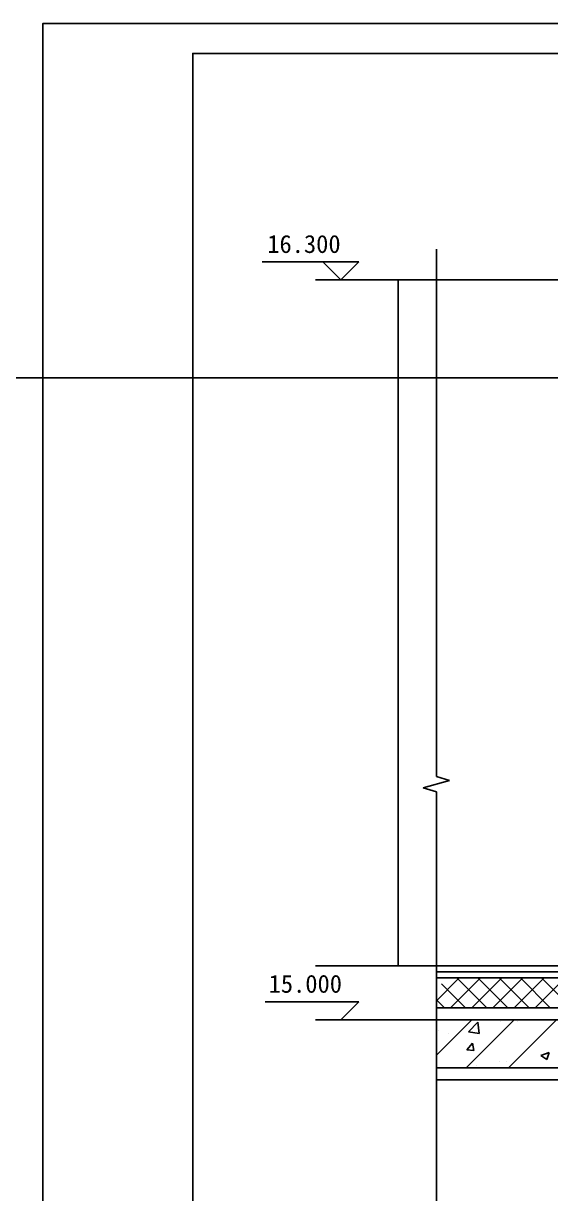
# Model space of a CAD drawing. Header units: metres. Extents: x 338339 to 1133840, y -479113 to 96125.
# Drawn here: x 382344 to 391141, y -242491 to -222971 of the extents above; entities that cross this region are included whole.
import ezdxf

# ---------------------------------------------------------------- set-up
doc = ezdxf.new("R2010")
doc.units = ezdxf.units.M
for name, color, linetype in [('OTHER', 7, 'Continuous'), ('PUB_DIM', 3, 'Continuous'), ('PUB_TITLE', 4, 'Continuous')]:
    doc.layers.add(name, color=color, linetype=linetype)
doc.dimstyles.get("Standard").update_dxf_attribs({"dimtxt": 2.5, "dimasz": 2.5, "dimexe": 1.25, "dimexo": 0.625, "dimtad": 1, "dimcen": 2.5, "dimazin": 3, "dimtfac": 1, "dimtmove": 0, "dimatfit": 3})

# ---------------------------------------------------------------- blocks, each defined once
blk = doc.blocks.new('*D405')
for p, q in [((388596.84, -227249.8), (388596.84, -232970.22)), ((388596.59, -232970.22), (388596.34, -232970.22)), ((388596.84, -238690.65), (388596.84, -232970.22)), ((388596.84, -232970.22), (388596.84, -232970.22)), ((388597.09, -232970.22), (388597.34, -232970.22))]:
    blk.add_line(p, q)
at = {"layer": 'Defpoints'}
for p in [(388596.84, -227249.8), (388596.84, -232970.22), (388596.84, -238690.65)]:
    blk.add_point(p, dxfattribs=at)
at = {"layer": 'PUB_DIM', "insert": (388596.84, -232969.095), "char_height": 1, "attachment_point": 5}
blk.add_mtext('1200', dxfattribs=at)

msp = doc.modelspace()

# ---------------------------------------------------------------- linework, layer by layer
for p, q in [((389234.46, -227249.8), (387218.54, -227249.8)), ((389234.46, -227249.8), (393794.91, -227249.8)), ((381275.01, -228885.51), (396385.18, -228885.51)), ((389234.46, -238690.65), (387218.54, -238690.65)), ((389234.46, -238890.65), (393994.91, -238890.65)), ((389234.46, -239273.71), (389617.53, -238890.65)), ((389471.08, -239390.65), (389971.08, -238890.65)), ((390075.47, -239390.65), (389575.47, -238890.65)), ((389824.63, -239390.65), (390324.63, -238890.65)), ((390429.02, -239390.65), (389929.02, -238890.65)), ((390178.19, -239390.65), (390678.19, -238890.65)), ((390782.57, -239390.65), (390282.57, -238890.65)), ((390531.74, -239390.65), (391031.74, -238890.65)), ((391136.13, -239390.65), (390636.13, -238890.65)), ((390885.3, -239390.65), (391385.3, -238890.65)), ((391489.68, -239390.65), (390989.68, -238890.65)), ((389721.91, -239390.65), (389321.91, -238990.65)), ((389368.36, -239390.65), (389234.46, -239256.75)), ((389234.46, -239390.65), (393994.91, -239390.65)), ((389234.46, -239590.65), (387218.54, -239590.65)), ((389234.46, -239590.65), (396394.91, -239590.65)), ((389234.46, -240180.82), (389824.63, -239590.65)), ((389731.74, -240390.65), (390531.74, -239590.65)), ((389771.08, -239794.27), (389926.85, -239631.92)), ((389948.89, -239821.95), (389926.79, -239632.01)), ((390313, -239615.43), (390313, -239615.43)), ((390438.85, -240390.65), (391238.85, -239590.65)), ((390595.9, -239620.98), (390595.9, -239620.98)), ((389274.22, -239765.39), (389274.22, -239765.39)), ((389429.53, -239821.19), (389429.53, -239821.19)), ((389771.08, -239794.27), (389948.95, -239821.86)), ((389741.36, -240094.45), (389837.78, -239979.54)), ((389741.36, -240094.45), (389860.9, -240104.91)), ((389860.84, -240105.03), (389837.72, -239979.66)), ((390288.68, -240281.22), (390288.68, -240281.22)), ((390977.27, -240189.16), (391117.3, -240135.41)), ((390977.27, -240189.16), (391076.75, -240256.27)), ((391076.69, -240256.38), (391117.24, -240135.53)), ((389234.46, -240390.65), (393994.91, -240390.65)), ((389907.82, -240360.17), (389907.82, -240360.17)), ((390408.5, -240294.25), (390408.5, -240294.25)), ((389234.46, -240590.65), (393794.91, -240590.65))]:
    msp.add_line(p, q)
for points in [[(389234.46, -238690.65), (393554.91, -238690.65)], [(389234.46, -238790.65), (393654.91, -238790.65)], [(389234.46, -239590.65), (396394.91, -239590.65)], [(396394.91, -239590.65), (396994.91, -239590.65), (396994.91, -240190.65), (396394.91, -240190.65), (396394.91, -242390.65), (393994.91, -242390.65), (393994.91, -240390.65), (389234.46, -240390.65)]]:
    msp.add_lwpolyline(points)
at = {"layer": 'OTHER'}
for p, q in [((389234.46, -226734.28), (389234.46, -235530.33)), ((389454.46, -235600.33), (389014.46, -235720.33)), ((389234.46, -235530.33), (389454.46, -235600.33)), ((389014.46, -235720.33), (389234.46, -235790.33)), ((389234.46, -235790.33), (389234.46, -244886.38))]:
    msp.add_line(p, q, dxfattribs=at)
at = {"layer": 'PUB_DIM'}
for p, q in [((387638.72, -226949.8), (386330.15, -226949.8)), ((387938.72, -226949.8), (387338.72, -226949.8)), ((387338.72, -226949.8), (387638.72, -227249.8)), ((387638.72, -227249.8), (387938.72, -226949.8)), ((387638.72, -239290.65), (386375.86, -239290.65)), ((387938.72, -239290.65), (387338.72, -239290.65)), ((387638.72, -239590.65), (387938.72, -239290.65))]:
    msp.add_line(p, q, dxfattribs=at)
at = {"layer": 'PUB_TITLE'}
for points in [[(382669.81, -252670.62), (382669.81, -222970.62), (424669.81, -222970.62), (424669.81, -252670.62)], [(385169.81, -252170.62), (424169.81, -252170.62), (424169.81, -223470.62), (385169.81, -223470.62)]]:
    msp.add_lwpolyline(points, close=True, dxfattribs=at)

# ---------------------------------------------------------------- texts
at = {"layer": 'PUB_DIM'}
for s, p in [('16.300', (386413.01, -226799.8)), ('15.000', (386435.86, -239140.65))]:
    msp.add_text(s, height=300, dxfattribs=at).set_placement(p)

# ---------------------------------------------------------------- dimensions: what is measured, and where the dimension line sits
dim = msp.add_linear_dim(base=(388596.84, -232970.22), p1=(388596.84, -238690.65), p2=(388596.84, -227249.8), text='1200', dimstyle='Standard', dxfattribs=at)
dim.commit()
dim.dimension.update_dxf_attribs({"geometry": '*D405', "text_midpoint": (388596.84, -232969.095)})

doc.saveas('drawing.dxf')
